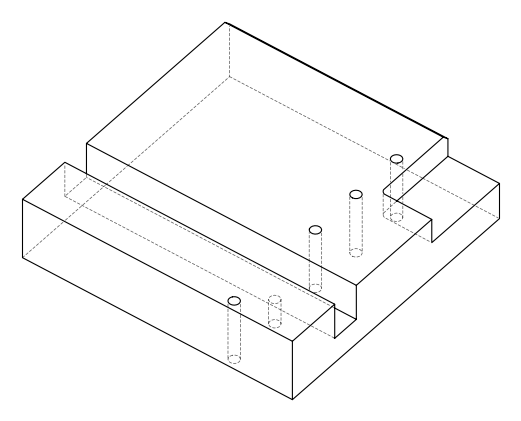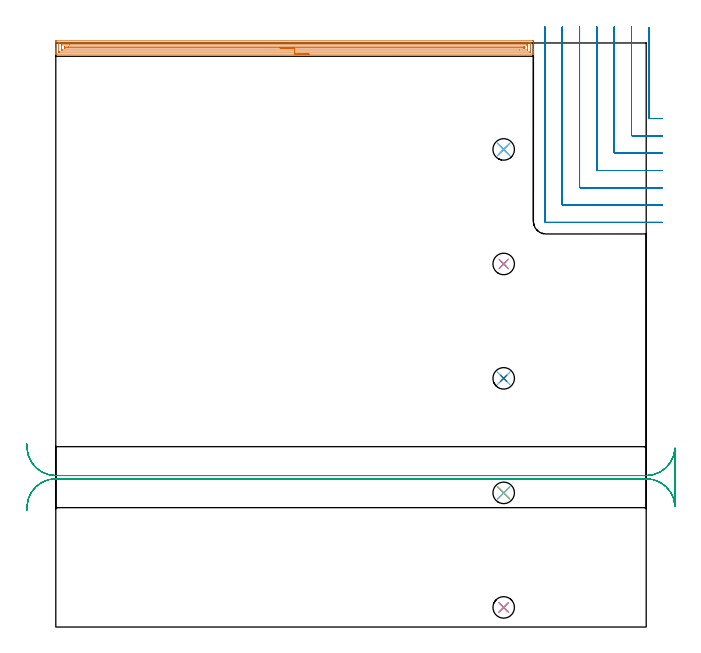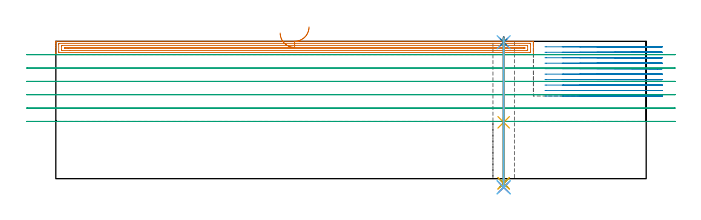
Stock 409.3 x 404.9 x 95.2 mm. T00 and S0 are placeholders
(PLAN: 18 operations, 13 tool changes, 48.9 min)
(1 AREA_MILL | FG_CHAMFER_SURFACE | UGT0205_001 | 10.78 min | 14249 mm3)
(2 MILL_CORNER_NOTCH_RECTANGULAR | CORNER_NOTCH_RECTANGULAR | NXT0201_012 | Follow Part, ap 4, ae 75% | 22.23 min | 391582 mm3)
(3 MILL_RECTANGULAR_SLOT | SLOT_RECTANGULAR | UGT0201_019 | Follow Part, ap 10, ae 75% | 12.06 min | 958946 mm3)
(4 SPOT_DRILL | STEP1HOLE | NXT0321_9005460120000 | 0.03 min | 61 mm3)
(5 SPOT_DRILL_1 | STEP1HOLE_1 | NXT0321_9005460120000 | 0.04 min | 43 mm3)
(6 SPOT_DRILL_2 | STEP1HOLE_2 | NXT0321_9005460120000 | 0.03 min | 82 mm3)
(7 SPOT_DRILL_3 | STEP1HOLE_3 | NXT0321_9005460120000 | 0.03 min | 35 mm3)
(8 SPOT_DRILL_4 | STEP1HOLE_4 | NXT0321_9005460120000 | 0.03 min | 5 mm3)
(9 DRILL_THROUGH_HOLE_INTO_CENTER | STEP1HOLE | NXT0301_065 | 0.4 min | 6525 mm3)
(10 DRILL_TO_ENLARGE_THROUGH_HOLE | STEP1HOLE | UGT0301_280 | 0.41 min | 9987 mm3)
(11 DRILL_THROUGH_HOLE_INTO_CENTER_1 | STEP1HOLE_1 | NXT0301_065 | 0.19 min | 2792 mm3)
(12 DRILL_TO_ENLARGE_THROUGH_HOLE_1 | STEP1HOLE_1 | UGT0301_280 | 0.2 min | 4222 mm3)
(13 DRILL_THROUGH_HOLE_INTO_CENTER_2 | STEP1HOLE_2 | NXT0301_065 | 0.4 min | 6665 mm3)
(14 DRILL_TO_ENLARGE_THROUGH_HOLE_2 | STEP1HOLE_2 | UGT0301_280 | 0.41 min | 9776 mm3)
(15 DRILL_THROUGH_HOLE_INTO_CENTER_3 | STEP1HOLE_3 | NXT0301_065 | 0.4 min | 6518 mm3)
(16 DRILL_TO_ENLARGE_THROUGH_HOLE_3 | STEP1HOLE_3 | UGT0301_280 | 0.41 min | 10049 mm3)
(17 DRILL_THROUGH_HOLE_INTO_CENTER_4 | STEP1HOLE_4 | NXT0301_065 | 0.4 min | 6515 mm3)
(18 DRILL_TO_ENLARGE_THROUGH_HOLE_4 | STEP1HOLE_4 | UGT0301_280 | 0.41 min | 9961 mm3)
(TOOL UGT0205_001 | Chamfer Mill 20 x 3 x 45 deg. | D20 FL50 Z2)
(TOOL NXT0201_012 | ENDMILL 16mm [2P460-1600-NA 1630] | D16 FL38 Z6)
(TOOL UGT0201_019 | End mill 40 mm | D40 FL63 Z6)
(TOOL NXT0321_9005460120000 | NC Spot Drill, 142deg, 12mm, Carbide, Uncoated | D12 PA142 FL30 Z2)
(TOOL NXT0301_065 | Carbide Drill 9.4mm [860.1-0940-075A1-MM 2214] | D9.4 PA140 FL98 Z2)
(TOOL UGT0301_280 | Twist Drill 14.9 mm | D14.9 PA118 FL114 Z2)
(OP 1 AREA_MILL)
G17 G21 G94 G90
T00 M6
G54
G17 G0 G90 X175.55 Y397.2 S1061 M3
G43 Z105.2 H0
G94 G1 X175.512 Z104.328 F250.
X175.398 Z103.463
X175.209 Z102.612
X174.947 Z101.78
X174.613 Z100.974
X174.21 Z100.2
X173.742 Z99.464
X173.21 Z98.772
X172.621 Z98.129
X171.978 Z97.54
X171.286 Z97.008
X170.55 Z96.54
X169.776 Z96.137
X168.97 Z95.803
X168.138 Z95.541
X167.286 Z95.352
X166.422 Z95.238
X165.55 Z95.2
X0.179
X0.01 Y397.203 Z95.188
X0.007 Y397.255 Z95.136
X0. Y397.671 Z94.728
Y397.968 Z94.432
Y398.68 Z93.715
Y399.928 Z92.469
Y401.354 Z91.041
Y405.187 Z87.21
X0.003 Y405.811 Z86.587
X0.008 Y406.392 Z86.006
X0.041 Y406.394 Z86.004
X0.626 Y406.4 Z86.
X330.474
X330.78 Y406.397 Z86.002
X331.09 Y406.392 Z86.006
X331.1 Y406.078 Z86.319
Y400.463 Z91.932
Y399.037 Z93.359
Y398.68 Z93.715
Y397.967 Z94.432
Y397.671 Z94.729
X331.093 Y397.255 Z95.136
X331.09 Y397.203 Z95.188
X330.921 Y397.2 Z95.2
X165.55
Y398.614 Z93.786
X2.413 Y398.615 Z93.785
X2.347 Y398.616 Z93.784
X2.214 Y398.62 Z93.78
X2.01 Y398.628 Z93.772
X2.008 Y398.68 Z93.72
X2.001 Y399.091 Z93.309
X2. Y404.44 Z87.96
X2.004 Y404.92 Z87.48
X2.007 Y404.97 Z87.43
X2.008 Y404.977 Z87.423
X2.06 Y404.98 Z87.42
X2.148 Y404.984 Z87.416
X2.281 Y404.985 Z87.415
X2.347 Y404.986 Z87.414
X328.686 Y404.985 Z87.415
X328.753 Y404.984 Z87.416
X328.886 Y404.98 Z87.42
X329.09 Y404.972 Z87.428
X329.092 Y404.92 Z87.48
X329.099 Y404.509 Z87.891
X329.1 Y399.16 Z93.24
X329.096 Y398.68 Z93.72
X329.093 Y398.63 Z93.77
X329.092 Y398.623 Z93.777
X329.04 Y398.62 Z93.78
X328.952 Y398.616 Z93.784
X328.819 Y398.615 Z93.785
X328.753 Y398.614 Z93.786
X165.55
Y400.028 Z92.372
X4.637 Y400.029 Z92.371
X4.201 Y400.03 Z92.37
X4.057 Y400.032 Z92.368
X4.013 Y400.035 Z92.365
X4.006 Y400.129 Z92.271
X4.002 Y400.262 Z92.138
X4. Y400.463 Z91.937
Y400.664 Z91.736
X4.001 Y403.336 Z89.064
X4.01 Y403.537 Z88.863
X4.019 Y403.565 Z88.835
X4.039 Y403.568 Z88.832
X4.092 Y403.571 Z88.829
X9.652 Y403.572 Z88.828
X326.463
X326.899 Y403.57 Z88.83
X327.043 Y403.568 Z88.832
X327.087 Y403.565 Z88.835
X327.094 Y403.471 Z88.929
X327.098 Y403.338 Z89.062
X327.1 Y403.137 Z89.263
Y402.936 Z89.464
X327.099 Y400.264 Z92.136
X327.09 Y400.063 Z92.337
X327.081 Y400.035 Z92.365
X327.061 Y400.032 Z92.368
X327.008 Y400.029 Z92.371
X321.413 Y400.028 Z92.372
X165.55
Y401.443 Z90.957
X6.794
X6.078 Y401.447 Z90.953
X6.029 Y401.45 Z90.95
X6.01 Y401.452 Z90.948
X6.008 Y401.475 Z90.925
X6.004 Y401.583 Z90.817
X6.002 Y401.8 Z90.6
X6.004 Y402.017 Z90.383
X6.008 Y402.125 Z90.275
X6.01 Y402.148 Z90.252
X6.029 Y402.151 Z90.249
X6.08 Y402.155 Z90.245
X6.166 Y402.156 Z90.244
X8.671 Y402.157 Z90.243
X324.306
X325.022 Y402.153 Z90.247
X325.071 Y402.151 Z90.249
X325.09 Y402.148 Z90.252
X325.092 Y402.126 Z90.274
X325.096 Y402.017 Z90.383
X325.098 Y401.8 Z90.6
X325.096 Y401.583 Z90.817
X325.092 Y401.475 Z90.925
X325.09 Y401.452 Z90.948
X325.071 Y401.45 Z90.95
X325.019 Y401.446 Z90.954
X324.306 Y401.443 Z90.957
X324.217
X165.55
X164.678 Z90.995
X163.814 Z91.109
X162.962 Z91.298
X162.13 Z91.56
X161.324 Z91.894
X160.55 Z92.297
X159.814 Z92.766
X159.122 Z93.297
X158.479 Z93.886
X157.89 Z94.529
X157.358 Z95.222
X156.89 Z95.957
X156.487 Z96.731
X156.153 Z97.537
X155.891 Z98.369
X155.702 Z99.221
X155.588 Z100.086
X155.55 Z100.957
G0 Z105.2
M5
M2
(OP 2 MILL_CORNER_NOTCH_RECTANGULAR)
G17 G21 G94 G90
T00 M6
G54
G17 G0 G90 X411.1 Y415.695 S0 M3
G43 Z105.2 H1
Z91.41
G94 G1 Y412.695 F250.
Y353.294 F500.
G3 X411.894 Y352.5 R0.8
G1 X417.3
X420.3 F250.
G0 Z105.2
X399.1 Y415.9
Z91.41
G1 Y412.9
Y341.294 F500.
G3 X399.894 Y340.5 R0.8
G1 X417.3
X420.3 F250.
G0 Z105.2
X387.1 Y415.9
Z91.41
G1 Y412.9
Y329.295 F500.
G3 X387.895 Y328.5 R0.8
G1 X417.3
X420.3 F250.
G0 Z105.2
X375.1 Y415.9
Z91.41
G1 Y412.9
Y317.295 F500.
G3 X375.895 Y316.5 R0.8
G1 X417.3
X420.3 F250.
G0 Z105.2
X363.1 Y415.9
Z91.41
G1 Y412.9
Y305.295 F500.
G3 X363.895 Y304.5 R0.8
G1 X417.3
X420.3 F250.
G0 Z105.2
X351.1 Y415.9
Z91.41
G1 Y412.9
Y293.295 F500.
G3 X351.895 Y292.5 R0.8
G1 X417.3
X420.3 F250.
G0 Z105.2
X339.1 Y415.9
Z91.41
G1 Y412.9
Y281.296 F500.
G3 X339.896 Y280.5 R0.8
G1 X417.3
X420.3 F250.
G0 Z105.2
X411.1 Y415.695
Z87.62
G1 Y412.695
Y353.294 F500.
G3 X411.894 Y352.5 R0.8
G1 X417.3
X420.3 F250.
G0 Z105.2
X399.1 Y415.9
Z87.62
G1 Y412.9
Y341.294 F500.
G3 X399.894 Y340.5 R0.8
G1 X417.3
X420.3 F250.
G0 Z105.2
X387.1 Y415.9
Z87.62
G1 Y412.9
Y329.295 F500.
G3 X387.895 Y328.5 R0.8
G1 X417.3
X420.3 F250.
G0 Z105.2
X375.1 Y415.9
Z87.62
G1 Y412.9
Y317.295 F500.
G3 X375.895 Y316.5 R0.8
G1 X417.3
X420.3 F250.
G0 Z105.2
X363.1 Y415.9
Z87.62
G1 Y412.9
Y305.295 F500.
G3 X363.895 Y304.5 R0.8
G1 X417.3
X420.3 F250.
G0 Z105.2
X351.1 Y415.9
Z87.62
G1 Y412.9
Y293.295 F500.
G3 X351.895 Y292.5 R0.8
G1 X417.3
X420.3 F250.
G0 Z105.2
X339.1 Y415.9
Z87.62
G1 Y412.9
Y281.296 F500.
G3 X339.896 Y280.5 R0.8
G1 X417.3
X420.3 F250.
G0 Z105.2
X411.1 Y415.695
Z83.83
G1 Y412.695
Y353.294 F500.
G3 X411.894 Y352.5 R0.8
G1 X417.3
X420.3 F250.
G0 Z105.2
X399.1 Y415.9
Z83.83
G1 Y412.9
Y341.294 F500.
G3 X399.894 Y340.5 R0.8
G1 X417.3
X420.3 F250.
G0 Z105.2
X387.1 Y415.9
Z83.83
G1 Y412.9
Y329.295 F500.
G3 X387.895 Y328.5 R0.8
G1 X417.3
X420.3 F250.
G0 Z105.2
X375.1 Y415.9
Z83.83
G1 Y412.9
Y317.295 F500.
G3 X375.895 Y316.5 R0.8
G1 X417.3
X420.3 F250.
G0 Z105.2
X363.1 Y415.9
Z83.83
G1 Y412.9
Y305.295 F500.
G3 X363.895 Y304.5 R0.8
G1 X417.3
X420.3 F250.
G0 Z105.2
X351.1 Y415.9
Z83.83
G1 Y412.9
Y293.296 F500.
G3 X351.896 Y292.5 R0.8
G1 X417.3
X420.3 F250.
G0 Z105.2
X339.1 Y415.9
Z83.83
G1 Y412.9
Y281.296 F500.
G3 X339.896 Y280.5 R0.8
G1 X417.3
X420.3 F250.
G0 Z105.2
X411.1 Y415.695
Z80.04
G1 Y412.695
Y353.294 F500.
G3 X411.894 Y352.5 R0.8
G1 X417.3
X420.3 F250.
G0 Z105.2
X399.1 Y415.9
Z80.04
G1 Y412.9
Y341.294 F500.
G3 X399.894 Y340.5 R0.8
G1 X417.3
X420.3 F250.
G0 Z105.2
X387.1 Y415.9
Z80.04
G1 Y412.9
Y329.295 F500.
G3 X387.895 Y328.5 R0.8
G1 X417.3
X420.3 F250.
G0 Z105.2
X375.1 Y415.9
Z80.04
G1 Y412.9
Y317.295 F500.
G3 X375.895 Y316.5 R0.8
G1 X417.3
X420.3 F250.
G0 Z105.2
X363.1 Y415.9
Z80.04
G1 Y412.9
Y305.295 F500.
G3 X363.895 Y304.5 R0.8
G1 X417.3
X420.3 F250.
G0 Z105.2
X351.1 Y415.9
Z80.04
G1 Y412.9
Y293.296 F500.
G3 X351.896 Y292.5 R0.8
G1 X417.3
X420.3 F250.
G0 Z105.2
X339.1 Y415.9
Z80.04
G1 Y412.9
Y281.296 F500.
G3 X339.896 Y280.5 R0.8
G1 X417.3
X420.3 F250.
G0 Z105.2
X411.1 Y415.695
Z76.25
G1 Y412.695
Y353.294 F500.
G3 X411.894 Y352.5 R0.8
G1 X417.3
X420.3 F250.
G0 Z105.2
X399.1 Y415.9
Z76.25
G1 Y412.9
Y341.294 F500.
G3 X399.894 Y340.5 R0.8
G1 X417.3
X420.3 F250.
G0 Z105.2
X387.1 Y415.9
Z76.25
G1 Y412.9
Y329.295 F500.
G3 X387.895 Y328.5 R0.8
G1 X417.3
X420.3 F250.
G0 Z105.2
X375.1 Y415.9
Z76.25
G1 Y412.9
Y317.295 F500.
G3 X375.895 Y316.5 R0.8
G1 X417.3
X420.3 F250.
G0 Z105.2
X363.1 Y415.9
Z76.25
G1 Y412.9
Y305.295 F500.
G3 X363.895 Y304.5 R0.8
G1 X417.3
X420.3 F250.
G0 Z105.2
X351.1 Y415.9
Z76.25
G1 Y412.9
Y293.296 F500.
G3 X351.896 Y292.5 R0.8
G1 X417.3
X420.3 F250.
G0 Z105.2
X339.1 Y415.9
Z76.25
G1 Y412.9
Y281.296 F500.
G3 X339.896 Y280.5 R0.8
G1 X417.3
X420.3 F250.
G0 Z105.2
X411.1 Y415.695
Z72.46
G1 Y412.695
Y353.294 F500.
G3 X411.894 Y352.5 R0.8
G1 X417.3
X420.3 F250.
G0 Z105.2
X399.1 Y415.9
Z72.46
G1 Y412.9
Y341.294 F500.
G3 X399.894 Y340.5 R0.8
G1 X417.3
X420.3 F250.
G0 Z105.2
X387.1 Y415.9
Z72.46
G1 Y412.9
Y329.295 F500.
G3 X387.895 Y328.5 R0.8
G1 X417.3
X420.3 F250.
G0 Z105.2
X375.1 Y415.9
Z72.46
G1 Y412.9
Y317.295 F500.
G3 X375.895 Y316.5 R0.8
G1 X417.3
X420.3 F250.
G0 Z105.2
X363.1 Y415.9
Z72.46
G1 Y412.9
Y305.295 F500.
G3 X363.895 Y304.5 R0.8
G1 X417.3
X420.3 F250.
G0 Z105.2
X351.1 Y415.9
Z72.46
G1 Y412.9
Y293.296 F500.
G3 X351.896 Y292.5 R0.8
G1 X417.3
X420.3 F250.
G0 Z105.2
X339.1 Y415.9
Z72.46
G1 Y412.9
Y281.296 F500.
G3 X339.896 Y280.5 R0.8
G1 X417.3
X420.3 F250.
G0 Z105.2
X411.1 Y415.695
Z68.67
G1 Y412.695
Y353.294 F500.
G3 X411.894 Y352.5 R0.8
G1 X417.3
X420.3 F250.
G0 Z105.2
X399.1 Y415.9
Z68.67
G1 Y412.9
Y341.294 F500.
G3 X399.894 Y340.5 R0.8
G1 X417.3
X420.3 F250.
G0 Z105.2
X387.1 Y415.9
Z68.67
G1 Y412.9
Y329.295 F500.
G3 X387.895 Y328.5 R0.8
G1 X417.3
X420.3 F250.
G0 Z105.2
X375.1 Y415.9
Z68.67
G1 Y412.9
Y317.295 F500.
G3 X375.895 Y316.5 R0.8
G1 X417.3
X420.3 F250.
G0 Z105.2
X363.1 Y415.9
Z68.67
G1 Y412.9
Y305.295 F500.
G3 X363.895 Y304.5 R0.8
G1 X417.3
X420.3 F250.
G0 Z105.2
X351.1 Y415.9
Z68.67
G1 Y412.9
Y293.296 F500.
G3 X351.896 Y292.5 R0.8
G1 X417.3
X420.3 F250.
G0 Z105.2
X339.1 Y415.9
Z68.67
G1 Y412.9
Y281.296 F500.
G3 X339.896 Y280.5 R0.8
G1 X417.3
X420.3 F250.
G0 Z105.2
X411.1 Y415.695
Z64.88
G1 Y412.695
Y353.294 F500.
G3 X411.894 Y352.5 R0.8
G1 X417.3
X420.3 F250.
G0 Z105.2
X399.1 Y415.9
Z64.88
G1 Y412.9
Y341.294 F500.
G3 X399.894 Y340.5 R0.8
G1 X417.3
X420.3 F250.
G0 Z105.2
X387.1 Y415.9
Z64.88
G1 Y412.9
Y329.295 F500.
G3 X387.895 Y328.5 R0.8
G1 X417.3
X420.3 F250.
G0 Z105.2
X375.1 Y415.9
Z64.88
G1 Y412.9
Y317.295 F500.
G3 X375.895 Y316.5 R0.8
G1 X417.3
X420.3 F250.
G0 Z105.2
X363.1 Y415.9
Z64.88
G1 Y412.9
Y305.295 F500.
G3 X363.895 Y304.5 R0.8
G1 X417.3
X420.3 F250.
G0 Z105.2
X351.1 Y415.9
Z64.88
G1 Y412.9
Y293.296 F500.
G3 X351.896 Y292.5 R0.8
G1 X417.3
X420.3 F250.
G0 Z105.2
X339.1 Y415.9
Z64.88
G1 Y412.9
Y281.296 F500.
G3 X339.896 Y280.5 R0.8
G1 X417.3
X420.3 F250.
G0 Z105.2
X411.1 Y415.695
Z61.09
G1 Y412.695
Y353.294 F500.
G3 X411.894 Y352.5 R0.8
G1 X417.3
X420.3 F250.
G0 Z105.2
X399.1 Y415.9
Z61.09
G1 Y412.9
Y341.294 F500.
G3 X399.894 Y340.5 R0.8
G1 X417.3
X420.3 F250.
G0 Z105.2
X387.1 Y415.9
Z61.09
G1 Y412.9
Y329.295 F500.
G3 X387.895 Y328.5 R0.8
G1 X417.3
X420.3 F250.
G0 Z105.2
X375.1 Y415.9
Z61.09
G1 Y412.9
Y317.295 F500.
G3 X375.895 Y316.5 R0.8
G1 X417.3
X420.3 F250.
G0 Z105.2
X363.1 Y415.9
Z61.09
G1 Y412.9
Y305.295 F500.
G3 X363.895 Y304.5 R0.8
G1 X417.3
X420.3 F250.
G0 Z105.2
X351.1 Y415.9
Z61.09
G1 Y412.9
Y293.296 F500.
G3 X351.896 Y292.5 R0.8
G1 X417.3
X420.3 F250.
G0 Z105.2
X339.1 Y415.9
Z61.09
G1 Y412.9
Y281.296 F500.
G3 X339.896 Y280.5 R0.8
G1 X417.3
X420.3 F250.
G0 Z105.2
X411.1 Y415.695
Z57.3
G1 Y412.695
Y353.294 F500.
G3 X411.894 Y352.5 R0.8
G1 X417.3
X420.3 F250.
G0 Z105.2
X399.1 Y415.9
Z57.3
G1 Y412.9
Y341.294 F500.
G3 X399.894 Y340.5 R0.8
G1 X417.3
X420.3 F250.
G0 Z105.2
X387.1 Y415.9
Z57.3
G1 Y412.9
Y329.295 F500.
G3 X387.895 Y328.5 R0.8
G1 X417.3
X420.3 F250.
G0 Z105.2
X375.1 Y415.9
Z57.3
G1 Y412.9
Y317.295 F500.
G3 X375.895 Y316.5 R0.8
G1 X417.3
X420.3 F250.
G0 Z105.2
X363.1 Y415.9
Z57.3
G1 Y412.9
Y305.295 F500.
G3 X363.895 Y304.5 R0.8
G1 X417.3
X420.3 F250.
G0 Z105.2
X351.1 Y415.9
Z57.3
G1 Y412.9
Y293.296 F500.
G3 X351.896 Y292.5 R0.8
G1 X417.3
X420.3 F250.
G0 Z105.2
X339.1 Y415.9
Z57.3
G1 Y412.9
Y281.296 F500.
G3 X339.896 Y280.5 R0.8
G1 X417.3
X420.3 F250.
G0 Z105.2
M5
M2
(OP 3 MILL_RECTANGULAR_SLOT)
G17 G21 G94 G90
T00 M6
G54
G17 G0 G90 X-20.134 Y80.9 S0 M3
G43 Z105.2 H0
Z85.95
G94 G1 X-19.97 Y83.895 F250.
G2 X0. Y102.8 R20. F500.
G1 X409.3
G2 X429.27 Y83.895 R20.
G1 X429.3
Y123.905
X429.27
G2 X409.3 Y105. R20.
G1 X0.
G2 X-19.97 Y123.905 R20.
G1 X-20.134 Y126.9 F250.
G0 Y80.9 Z76.7
G1 X-19.97 Y83.895
G2 X0. Y102.8 R20. F500.
G1 X409.3
G2 X429.27 Y83.895 R20.
G1 X429.3
Y123.905
X429.27
G2 X409.3 Y105. R20.
G1 X0.
G2 X-19.97 Y123.905 R20.
G1 X-20.134 Y126.9 F250.
G0 Y80.9 Z67.45
G1 X-19.97 Y83.895
G2 X0. Y102.8 R20. F500.
G1 X409.3
G2 X429.27 Y83.895 R20.
G1 X429.3
Y123.905
X429.27
G2 X409.3 Y105. R20.
G1 X0.
G2 X-19.97 Y123.905 R20.
G1 X-20.134 Y126.9 F250.
G0 Y80.9 Z58.2
G1 X-19.97 Y83.895
G2 X-0.32 Y102.797 R20. F500.
X0. Y102.8 R20. F429.
G1 X389.68
X409.3 F500.
G2 X429.27 Y83.895 R20.
G1 X429.3
Y123.905
X429.27
G2 X409.3 Y105. R20.
G1 X0.
G2 X-19.97 Y123.905 R20.
G1 X-20.134 Y126.9 F250.
G0 Y80.9 Z48.95
G1 X-19.97 Y83.895
G2 X0. Y102.8 R20. F500.
G1 X409.3
G2 X429.27 Y83.895 R20.
G1 X429.3
Y123.905
X429.27
G2 X409.3 Y105. R20.
G1 X0.
G2 X-19.97 Y123.905 R20.
G1 X-20.134 Y126.9 F250.
G0 Y80.9 Z39.7
G1 X-19.97 Y83.895
G2 X0. Y102.8 R20. F500.
G1 X409.3
G2 X429.27 Y83.895 R20.
G1 X429.3
Y123.905
X429.27
G2 X409.3 Y105. R20.
G1 X0.
G2 X-19.97 Y123.905 R20.
G1 X-20.134 Y126.9 F250.
G0 Z105.2
M5
M2
(OP 4 SPOT_DRILL)
G17 G21 G94 G90
T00 M6
G54
G17 G0 G90 X310.5 Y13.6 S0 M3
G43 Z105.2 H0
G94 G81 G98 Z94.559 F250. R98.2
G80
M5
M2
(OP 5 SPOT_DRILL_1)
G17 G21 G94 G90
T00 M6
G54
G17 G0 G90 X310.5 Y93. S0 M3
G43 Z105.2 H0
G94 G81 G98 Z39.059 F250. R42.7
G80
M5
M2
(OP 6 SPOT_DRILL_2)
G17 G21 G94 G90
T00 M6
G54
G17 G0 G90 X310.5 Y172.4 S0 M3
G43 Z105.2 H0
G94 G81 G98 Z94.559 F250. R98.2
G80
M5
M2
(OP 7 SPOT_DRILL_3)
G17 G21 G94 G90
T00 M6
G54
G17 G0 G90 X310.5 Y251.7 S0 M3
G43 Z105.2 H0
G94 G81 G98 Z94.559 F250. R98.2
G80
M5
M2
(OP 8 SPOT_DRILL_4)
G17 G21 G94 G90
T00 M6
G54
G17 G0 G90 X310.5 Y331.1 S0 M3
G43 Z105.2 H0
G94 G81 G98 Z94.559 F250. R98.2
G80
M5
M2
(OP 9 DRILL_THROUGH_HOLE_INTO_CENTER)
G17 G21 G94 G90
T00 M6
G54
G17 G0 G90 X310.5 Y13.6 S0 M3
G43 Z105.2 H1
G94 G73 G98 Z-3.211 F250. Q8.946 R97.2
G80
M5
M2
(OP 10 DRILL_TO_ENLARGE_THROUGH_HOLE)
G17 G21 G94 G90
T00 M6
G54
G17 G0 G90 X310.5 Y13.6 S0 M3
G43 Z105.2 H0
G94 G73 G98 Z-5.976 F250. Q14.454 R97.2
G80
M5
M2
(OP 11 DRILL_THROUGH_HOLE_INTO_CENTER_1)
G17 G21 G94 G90
T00 M6
G54
G17 G0 G90 X310.5 Y93. S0 M3
G43 Z105.2 H1
G94 G73 G98 Z-3.211 F250. Q8.582 R41.7
G80
M5
M2
(OP 12 DRILL_TO_ENLARGE_THROUGH_HOLE_1)
G17 G21 G94 G90
T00 M6
G54
G17 G0 G90 X310.5 Y93. S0 M3
G43 Z105.2 H0
G94 G73 G98 Z-5.976 F250. Q11.419 R41.7
G80
M5
M2
(OP 13 DRILL_THROUGH_HOLE_INTO_CENTER_2)
G17 G21 G94 G90
T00 M6
G54
G17 G0 G90 X310.5 Y172.4 S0 M3
G43 Z105.2 H1
G94 G73 G98 Z-3.211 F250. Q8.946 R97.2
G80
M5
M2
(OP 14 DRILL_TO_ENLARGE_THROUGH_HOLE_2)
G17 G21 G94 G90
T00 M6
G54
G17 G0 G90 X310.5 Y172.4 S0 M3
G43 Z105.2 H0
G94 G73 G98 Z-5.976 F250. Q14.454 R97.2
G80
M5
M2
(OP 15 DRILL_THROUGH_HOLE_INTO_CENTER_3)
G17 G21 G94 G90
T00 M6
G54
G17 G0 G90 X310.5 Y251.7 S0 M3
G43 Z105.2 H1
G94 G73 G98 Z-3.211 F250. Q8.946 R97.2
G80
M5
M2
(OP 16 DRILL_TO_ENLARGE_THROUGH_HOLE_3)
G17 G21 G94 G90
T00 M6
G54
G17 G0 G90 X310.5 Y251.7 S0 M3
G43 Z105.2 H0
G94 G73 G98 Z-5.976 F250. Q14.454 R97.2
G80
M5
M2
(OP 17 DRILL_THROUGH_HOLE_INTO_CENTER_4)
G17 G21 G94 G90
T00 M6
G54
G17 G0 G90 X310.5 Y331.1 S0 M3
G43 Z105.2 H1
G94 G73 G98 Z-3.211 F250. Q8.946 R97.2
G80
M5
M2
(OP 18 DRILL_TO_ENLARGE_THROUGH_HOLE_4)
G17 G21 G94 G90
T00 M6
G54
G17 G0 G90 X310.5 Y331.1 S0 M3
G43 Z105.2 H0
G94 G73 G98 Z-5.976 F250. Q14.454 R97.2
G80
M5
M2
